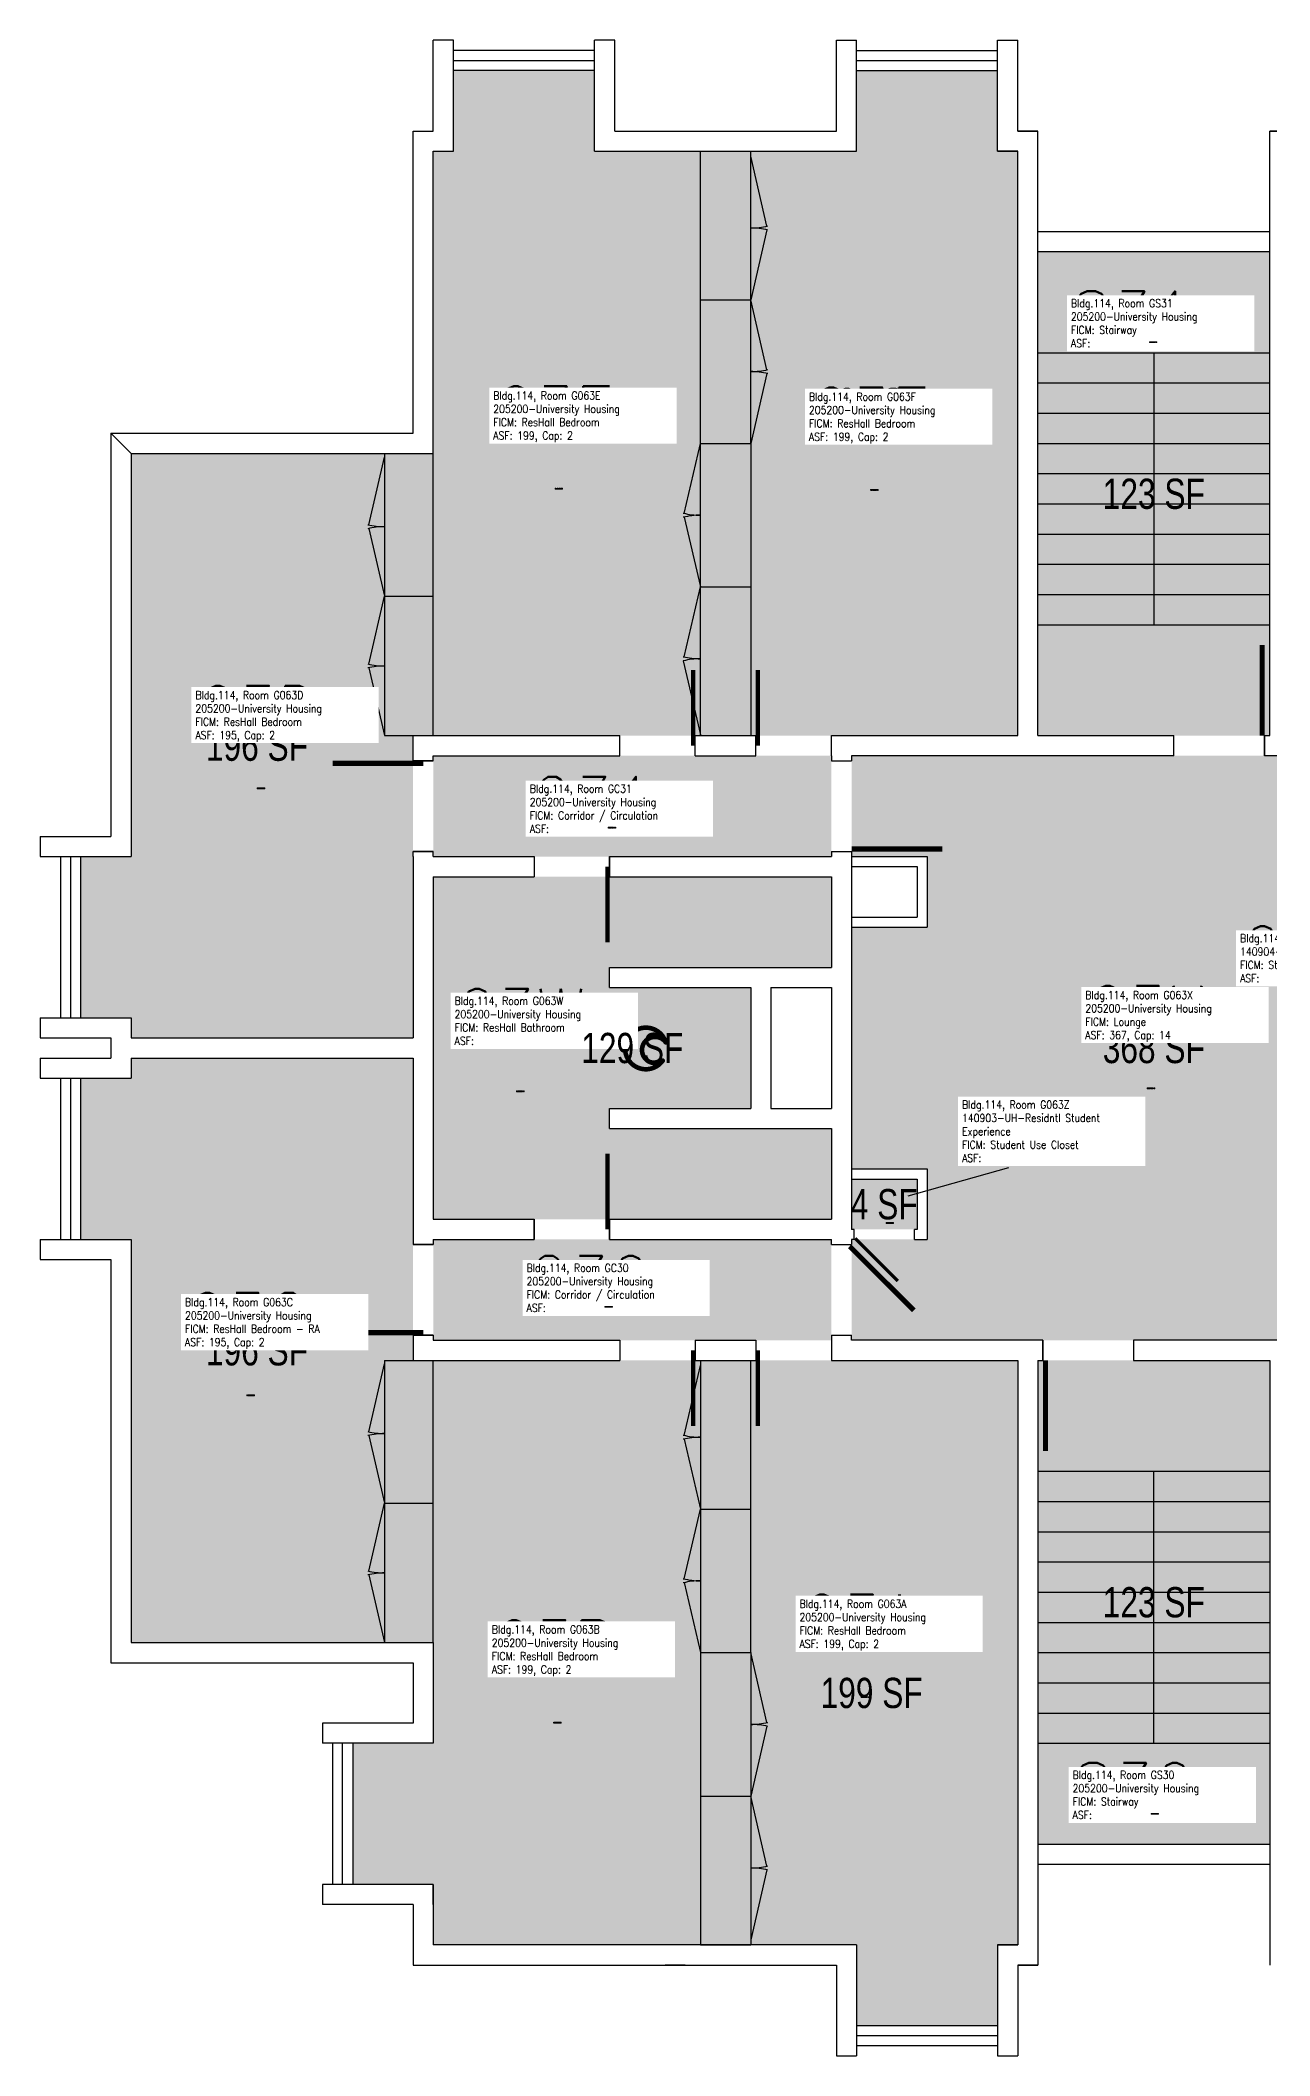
# Model space of a CAD drawing. Header units: inches. Extents: x 0 to 3624, y 0 to 3392.
# Drawn here: x 2740 to 3228, y 2592 to 3392 of the extents above; entities that cross this region are included whole.
import ezdxf
from ezdxf.enums import TextEntityAlignment as Align

# ---------------------------------------------------------------- set-up
doc = ezdxf.new("R2010")
doc.units = ezdxf.units.IN
doc.header["$LTSCALE"] = 10
doc.header["$MEASUREMENT"] = 0
doc.layers.get('0').update_dxf_attribs({"linetype": 'CONTINUOUS'})
for name, color, linetype in [('A-DOOR', 2, 'CONTINUOUS'), ('A-FLOR', 3, 'CONTINUOUS'), ('A-GLAZ', 1, 'CONTINUOUS'), ('A-GLAZ-SILL', 2, 'CONTINUOUS'), ('A-IDEN-ICON', 4, 'CONTINUOUS'), ('A-IDEN-RNUM', 7, 'CONTINUOUS'), ('A-IDEN-SNUM', 4, 'CONTINUOUS'), ('A-IDEN-VNUM', 4, 'CONTINUOUS'), ('A-WALL', 5, 'CONTINUOUS'), ('AREA-TEXT', 3, 'CONTINUOUS'), ('Rooms-Category-Color', 7, 'CONTINUOUS'), ('Rooms-College-Color', 7, 'CONTINUOUS'), ('Rooms-Department-Color', 7, 'CONTINUOUS'), ('Rooms-Division-Color', 7, 'CONTINUOUS'), ('Rooms-Information', 7, 'CONTINUOUS')]:
    doc.layers.add(name, color=color, linetype=linetype)
doc.styles.add('AREA', font='arial.ttf', dxfattribs={"width": 0.75, "height": 12})
doc.styles.add('ROOMSNUMBER', font='txt.shx', dxfattribs={"height": 0.03})
doc.styles.add('ROOMVNUMBER', font='simplex.shx', dxfattribs={"width": 0.85})

# ---------------------------------------------------------------- blocks, each defined once
blk = doc.blocks.new('CPBATH')
at = {"color": 0, "linetype": 'ByBlock', "const_width": 0.0127}
for points in [[(0.0571, 0.0168, 0.861492), (-0.0551, 0, 1)], [(-0.0551, 0, 0.726902), (0.0487, -0.0337, 1)], [(0.0571, 0.0168, 0.729002), (-0.0084, -0.0042, 1)], [(-0.0084, -0.0042, 0.609468), (0.0487, -0.0337, 1)]]:
    blk.add_lwpolyline(points, format="xyb", dxfattribs=at)
at = {"color": 0, "linetype": 'ByBlock', "const_width": 0.00637}
for points in [[(0.0544, 0.0152, 1), (0.0599, 0.0184, 1)], [(0.0459, -0.0353, 1), (0.0515, -0.0321, 1)]]:
    blk.add_lwpolyline(points, format="xyb", close=True, dxfattribs=at)

msp = doc.modelspace()

# ---------------------------------------------------------------- hatches: boundary and pattern name
at = {"layer": 'Rooms-Category-Color', "true_color": 0x728ef3}
for points in [[(2896, 3116), (2896, 3348), (2904, 3348), (2904, 3380), (2960, 3380), (2960, 3348), (3012, 3348), (3012, 3116)], [(3128, 3116), (3128, 3348), (3120, 3348), (3120, 3380), (3064, 3380), (3064, 3348), (3012, 3348), (3012, 3116)], [(2888, 2996), (2888, 3116), (2896, 3116), (2896, 3228), (2776, 3228), (2776, 3068), (2756, 3068), (2756, 3004), (2776, 3004), (2776, 2996)], [(3302, 2944), (3302, 3040), (3272.01, 3040), (3272, 3068), (3302, 3068), (3302, 3108), (3062, 3108), (3062, 3068), (3092, 3068), (3092, 3040), (3062, 3040), (3062, 2944), (3092, 2944), (3092, 2916), (3062, 2916), (3062, 2876), (3302, 2876), (3302, 2914), (3302, 2940), (3276, 2940), (3276, 2916), (3272, 2916), (3272, 2944)], [(2896, 3060), (2896, 2924), (3054, 2924), (3054, 2960), (2966, 2960), (2966, 2968), (3022, 2968), (3022, 3016), (2966, 3016), (2966, 3024), (3054, 3024), (3054, 3060)], [(2888, 2988), (2888, 2868), (2896, 2868), (2896, 2756), (2776, 2756), (2776, 2916), (2756, 2916), (2756, 2980), (2776, 2980), (2776, 2988)], [(3062, 2940), (3062, 2920), (3088, 2920), (3088, 2940)], [(2896, 2868), (2896, 2716), (2864, 2716), (2864, 2660), (2896, 2660), (2896, 2636), (3012, 2636), (3012, 2868)], [(3128, 2868), (3128, 2636), (3120, 2636), (3120, 2604), (3064, 2604), (3064, 2636), (3012, 2636), (3012, 2868)]]:
    msp.add_hatch(color=171, dxfattribs=at).paths.add_polyline_path(points)
at = {"layer": 'Rooms-Category-Color', "true_color": 0xadadad}
for points in [[(3136, 3116), (3228, 3116), (3228, 3308), (3136, 3308)], [(2896, 3068), (2896, 3108), (3054, 3108), (3054, 3068)], [(2896, 2876), (2896, 2916), (3054, 2916), (3054, 2876)], [(3136, 2676), (3228, 2676), (3228, 2868), (3136, 2868)]]:
    msp.add_hatch(color=253, dxfattribs=at).paths.add_polyline_path(points)
at = {"layer": 'Rooms-College-Color', "true_color": 0xadadad}
for points in [[(2896, 3116), (2896, 3348), (2904, 3348), (2904, 3380), (2960, 3380), (2960, 3348), (3012, 3348), (3012, 3116)], [(3128, 3116), (3128, 3348), (3120, 3348), (3120, 3380), (3064, 3380), (3064, 3348), (3012, 3348), (3012, 3116)], [(3136, 3116), (3228, 3116), (3228, 3308), (3136, 3308)], [(2888, 2996), (2888, 3116), (2896, 3116), (2896, 3228), (2776, 3228), (2776, 3068), (2756, 3068), (2756, 3004), (2776, 3004), (2776, 2996)], [(2896, 3068), (2896, 3108), (3054, 3108), (3054, 3068)], [(3302, 2944), (3302, 3040), (3272.01, 3040), (3272, 3068), (3302, 3068), (3302, 3108), (3062, 3108), (3062, 3068), (3092, 3068), (3092, 3040), (3062, 3040), (3062, 2944), (3092, 2944), (3092, 2916), (3062, 2916), (3062, 2876), (3302, 2876), (3302, 2914), (3302, 2940), (3276, 2940), (3276, 2916), (3272, 2916), (3272, 2944)], [(2896, 3060), (2896, 2924), (3054, 2924), (3054, 2960), (2966, 2960), (2966, 2968), (3022, 2968), (3022, 3016), (2966, 3016), (2966, 3024), (3054, 3024), (3054, 3060)], [(2888, 2988), (2888, 2868), (2896, 2868), (2896, 2756), (2776, 2756), (2776, 2916), (2756, 2916), (2756, 2980), (2776, 2980), (2776, 2988)], [(3062, 2940), (3062, 2920), (3088, 2920), (3088, 2940)], [(2896, 2876), (2896, 2916), (3054, 2916), (3054, 2876)], [(2896, 2868), (2896, 2716), (2864, 2716), (2864, 2660), (2896, 2660), (2896, 2636), (3012, 2636), (3012, 2868)], [(3128, 2868), (3128, 2636), (3120, 2636), (3120, 2604), (3064, 2604), (3064, 2636), (3012, 2636), (3012, 2868)], [(3136, 2676), (3228, 2676), (3228, 2868), (3136, 2868)]]:
    msp.add_hatch(color=253, dxfattribs=at).paths.add_polyline_path(points)
at = {"layer": 'Rooms-Department-Color', "true_color": 0x604aed}
for points in [[(2896, 3116), (2896, 3348), (2904, 3348), (2904, 3380), (2960, 3380), (2960, 3348), (3012, 3348), (3012, 3116)], [(3128, 3116), (3128, 3348), (3120, 3348), (3120, 3380), (3064, 3380), (3064, 3348), (3012, 3348), (3012, 3116)], [(2888, 2996), (2888, 3116), (2896, 3116), (2896, 3228), (2776, 3228), (2776, 3068), (2756, 3068), (2756, 3004), (2776, 3004), (2776, 2996)], [(3302, 2944), (3302, 3040), (3272.01, 3040), (3272, 3068), (3302, 3068), (3302, 3108), (3062, 3108), (3062, 3068), (3092, 3068), (3092, 3040), (3062, 3040), (3062, 2944), (3092, 2944), (3092, 2916), (3062, 2916), (3062, 2876), (3302, 2876), (3302, 2914), (3302, 2940), (3276, 2940), (3276, 2916), (3272, 2916), (3272, 2944)], [(2896, 3060), (2896, 2924), (3054, 2924), (3054, 2960), (2966, 2960), (2966, 2968), (3022, 2968), (3022, 3016), (2966, 3016), (2966, 3024), (3054, 3024), (3054, 3060)], [(2888, 2988), (2888, 2868), (2896, 2868), (2896, 2756), (2776, 2756), (2776, 2916), (2756, 2916), (2756, 2980), (2776, 2980), (2776, 2988)], [(3062, 2940), (3062, 2920), (3088, 2920), (3088, 2940)], [(2896, 2868), (2896, 2716), (2864, 2716), (2864, 2660), (2896, 2660), (2896, 2636), (3012, 2636), (3012, 2868)], [(3128, 2868), (3128, 2636), (3120, 2636), (3120, 2604), (3064, 2604), (3064, 2636), (3012, 2636), (3012, 2868)]]:
    msp.add_hatch(color=173, dxfattribs=at).paths.add_polyline_path(points)
at = {"layer": 'Rooms-Department-Color', "true_color": 0xacacac}
for points in [[(3136, 3116), (3228, 3116), (3228, 3308), (3136, 3308)], [(2896, 3068), (2896, 3108), (3054, 3108), (3054, 3068)], [(2896, 2876), (2896, 2916), (3054, 2916), (3054, 2876)], [(3136, 2676), (3228, 2676), (3228, 2868), (3136, 2868)]]:
    msp.add_hatch(color=253, dxfattribs=at).paths.add_polyline_path(points)
at = {"layer": 'Rooms-Division-Color', "true_color": 0x604aed}
for points in [[(2896, 3116), (2896, 3348), (2904, 3348), (2904, 3380), (2960, 3380), (2960, 3348), (3012, 3348), (3012, 3116)], [(3128, 3116), (3128, 3348), (3120, 3348), (3120, 3380), (3064, 3380), (3064, 3348), (3012, 3348), (3012, 3116)], [(2888, 2996), (2888, 3116), (2896, 3116), (2896, 3228), (2776, 3228), (2776, 3068), (2756, 3068), (2756, 3004), (2776, 3004), (2776, 2996)], [(3302, 2944), (3302, 3040), (3272.01, 3040), (3272, 3068), (3302, 3068), (3302, 3108), (3062, 3108), (3062, 3068), (3092, 3068), (3092, 3040), (3062, 3040), (3062, 2944), (3092, 2944), (3092, 2916), (3062, 2916), (3062, 2876), (3302, 2876), (3302, 2914), (3302, 2940), (3276, 2940), (3276, 2916), (3272, 2916), (3272, 2944)], [(2896, 3060), (2896, 2924), (3054, 2924), (3054, 2960), (2966, 2960), (2966, 2968), (3022, 2968), (3022, 3016), (2966, 3016), (2966, 3024), (3054, 3024), (3054, 3060)], [(2888, 2988), (2888, 2868), (2896, 2868), (2896, 2756), (2776, 2756), (2776, 2916), (2756, 2916), (2756, 2980), (2776, 2980), (2776, 2988)], [(3062, 2940), (3062, 2920), (3088, 2920), (3088, 2940)], [(2896, 2868), (2896, 2716), (2864, 2716), (2864, 2660), (2896, 2660), (2896, 2636), (3012, 2636), (3012, 2868)], [(3128, 2868), (3128, 2636), (3120, 2636), (3120, 2604), (3064, 2604), (3064, 2636), (3012, 2636), (3012, 2868)]]:
    msp.add_hatch(color=173, dxfattribs=at).paths.add_polyline_path(points)
at = {"layer": 'Rooms-Division-Color', "true_color": 0xadadad}
for points in [[(3136, 3116), (3228, 3116), (3228, 3308), (3136, 3308)], [(2896, 3068), (2896, 3108), (3054, 3108), (3054, 3068)], [(2896, 2876), (2896, 2916), (3054, 2916), (3054, 2876)], [(3136, 2676), (3228, 2676), (3228, 2868), (3136, 2868)]]:
    msp.add_hatch(color=253, dxfattribs=at).paths.add_polyline_path(points)

# ---------------------------------------------------------------- linework, layer by layer
msp.add_line((2768, 3236), (2776, 3228))
at = {"layer": 'A-DOOR'}
for points in [[(3225, 3116, 2, 2, 0), (3225, 3152, 0, 0, 0.414214), (3190, 3116, 0, 0, 0.814237)], [(2999.17, 3112, 1.67, 1.67, 0), (2999.17, 3142, 0, 0, 0.414214), (2970, 3112, 0, 0, 0.814237)], [(3024.83, 3112, 1.67, 1.67, 0), (3024.83, 3142, 0, 0, -0.414214), (3054, 3112, 0, 0, -0.814237)], [(2892, 3105, 2, 2, 0), (2856, 3105, 0, 0, 0.414214), (2892, 3070, 0, 0, 0.814237)], [(3062, 3071, 2, 2, 0), (3098, 3071, 0, 0, 0.414214), (3062, 3106, 0, 0, 0.814237)], [(2965.17, 3064, 1.67, 1.67, 0), (2965.17, 3034, 0, 0, -0.414214), (2936, 3064, 0, 0, -0.814237)], [(2965.17, 2920, 1.67, 1.67, 0), (2965.17, 2950, 0, 0, 0.414214), (2936, 2920, 0, 0, 0.814237)], [(2892, 2879, 2, 2, 0), (2856, 2879, 0, 0, -0.414214), (2892, 2914, 0, 0, -0.814237)], [(3061.29, 2913.29, 2, 2, 0), (3086.75, 2887.84, 0, 0, -0.195255), (3062, 2877.79, 0, 0, -0.195255)], [(3063.47, 2916.47, 1.33, 1.33, 0), (3080.44, 2899.5, 0, 0, 0.195255), (3087.14, 2916, 0, 0, 0.195255)], [(2999.17, 2872, 1.67, 1.67, 0), (2999.17, 2842, 0, 0, -0.414214), (2970, 2872, 0, 0, -0.814237)], [(3024.83, 2872, 1.67, 1.67, 0), (3024.83, 2842, 0, 0, 0.414214), (3054, 2872, 0, 0, 0.814237)], [(3139, 2868, 2, 2, 0), (3139, 2832, 0, 0, 0.414214), (3174, 2868, 0, 0, 0.814237)]]:
    msp.add_lwpolyline(points, format="xyseb", dxfattribs=at)
at = {"layer": 'A-FLOR'}
for p, q in [((3002, 3348), (3022, 3348)), ((3002, 3232), (3002, 3348)), ((3022, 3232), (3022, 3348)), ((3028.41, 3318.23), (3022, 3346)), ((3028.41, 3316.77), (3022, 3289)), ((3002, 3289), (3022, 3289)), ((3028.41, 3261.23), (3022, 3289)), ((3136, 3268), (3228, 3268)), ((3182, 3268), (3182, 3160)), ((3028.41, 3259.77), (3022, 3232)), ((3136, 3256), (3228, 3256)), ((3136, 3244), (3228, 3244)), ((2870.38, 3199.64), (2876.6, 3226.58)), ((2876.6, 3228), (2896, 3228)), ((2876.6, 3228), (2876.6, 3171.29)), ((2876.6, 3226.58), (2876.6, 3171.29)), ((2896, 3116), (2896, 3228)), ((2995.59, 3204.23), (3002, 3232)), ((3002, 3232), (3022, 3232)), ((3002, 3175), (3002, 3232)), ((3022, 3232), (3022, 3116)), ((3136, 3232), (3228, 3232)), ((3136, 3220), (3228, 3220)), ((2995.59, 3202.77), (3002, 3175)), ((3136, 3208), (3228, 3208)), ((2870.38, 3198.23), (2876.6, 3171.29)), ((3136, 3196), (3228, 3196)), ((3136, 3184), (3228, 3184)), ((2870.38, 3144.35), (2876.6, 3171.29)), ((2876.6, 3171.29), (2896, 3171.29)), ((2876.6, 3171.29), (2876.6, 3116)), ((2995.59, 3147.23), (3002, 3175)), ((3002, 3175), (3022, 3175)), ((3002, 3116), (3002, 3175)), ((3002, 3118), (3002, 3175)), ((3136, 3172), (3228, 3172)), ((3136, 3160), (3228, 3160)), ((2995.23, 3145.68), (3002, 3116.37)), ((2870.38, 3142.94), (2876.6, 3116)), ((2876.6, 3116), (2896, 3116)), ((2870.38, 2839.64), (2876.6, 2866.58)), ((2876.6, 2868), (2896, 2868)), ((2876.6, 2868), (2876.6, 2811.29)), ((2876.6, 2866.58), (2876.6, 2811.29)), ((2896, 2756), (2896, 2868)), ((2995.59, 2838.23), (3002, 2866)), ((3002, 2868), (3002, 2809)), ((3002, 2866), (3002, 2809)), ((3022, 2752), (3022, 2868)), ((2870.38, 2838.23), (2876.6, 2811.29)), ((2995.59, 2836.77), (3002, 2809)), ((3136, 2824), (3228, 2824)), ((3182, 2716), (3182, 2824)), ((2870.38, 2784.35), (2876.6, 2811.29)), ((2876.6, 2811.29), (2896, 2811.29)), ((2876.6, 2811.29), (2876.6, 2756)), ((2995.59, 2781.23), (3002, 2809)), ((3002, 2809), (3022, 2809)), ((3002, 2809), (3002, 2752)), ((3136, 2812), (3228, 2812)), ((3136, 2800), (3228, 2800)), ((3136, 2788), (3228, 2788)), ((2870.38, 2782.94), (2876.6, 2756)), ((2995.59, 2779.77), (3002, 2752)), ((3136, 2776), (3228, 2776)), ((3136, 2764), (3228, 2764)), ((2876.6, 2756), (2896, 2756)), ((3002, 2752), (3022, 2752)), ((3002, 2752), (3002, 2636)), ((3028.41, 2724.23), (3022, 2752)), ((3022, 2752), (3022, 2636)), ((3136, 2752), (3228, 2752)), ((3136, 2740), (3228, 2740)), ((3028.41, 2722.77), (3022, 2695)), ((3136, 2728), (3228, 2728)), ((3136, 2716), (3228, 2716)), ((3002, 2695), (3022, 2695)), ((3028.41, 2667.23), (3022, 2695)), ((3028.41, 2665.77), (3022, 2638)), ((3002, 2636), (3022, 2636))]:
    msp.add_line(p, q, dxfattribs=at)
for centre, radius, start, end in [((3022, 3346), 28.5, 270, 283.7374), ((3022, 3289), 28.5, 76.2626, 90), ((3022, 3289), 28.5, 270, 283.7374), ((3022, 3232), 28.5, 76.2626, 90), ((3002, 3232), 28.5, 256.2626, 270), ((3002, 3175), 28.5, 90, 103.7374), ((2876.6, 3226.58), 27.64, 256.2626, 270), ((2876.6, 3171.29), 27.64, 90, 103.7374), ((2876.6, 3171.29), 27.64, 256.2626, 270), ((3002, 3175), 28.5, 256.2626, 270), ((3002, 3118), 28.5, 90, 103.7374), ((2876.6, 3116), 27.64, 90, 103.7374), ((2876.6, 2866.58), 27.64, 256.2626, 270), ((2876.6, 2811.29), 27.64, 90, 103.7374), ((3002, 2866), 28.5, 256.2626, 270), ((3002, 2809), 28.5, 90, 103.7374), ((2876.6, 2811.29), 27.64, 256.2626, 270), ((2876.6, 2756), 27.64, 90, 103.7374), ((3002, 2809), 28.5, 256.2626, 270), ((3002, 2752), 28.5, 90, 103.7374), ((3022, 2752), 28.5, 270, 283.7374), ((3022, 2695), 28.5, 76.2626, 90), ((3022, 2695), 28.5, 270, 283.7374), ((3022, 2638), 28.5, 76.2626, 90)]:
    msp.add_arc(centre, radius, start, end, dxfattribs=at)
at = {"layer": 'A-GLAZ'}
for p, q in [((2904, 3384), (2960, 3384)), ((3064, 3384), (3120, 3384)), ((2752, 3068), (2752, 3004)), ((2752, 2980), (2752, 2916)), ((2860, 2660), (2860, 2716)), ((3064, 2600), (3120, 2600))]:
    msp.add_line(p, q, dxfattribs=at)
at = {"layer": 'A-GLAZ-SILL'}
for p, q in [((2960, 3388), (2904, 3388)), ((3064, 3388), (3120, 3388)), ((2960, 3380), (2904, 3380)), ((3064, 3380), (3120, 3380)), ((2748, 3068), (2748, 3004)), ((2756, 3068), (2756, 3004)), ((2748, 2980), (2748, 2916)), ((2756, 2980), (2756, 2916)), ((2856, 2716), (2856, 2660)), ((2864, 2716), (2864, 2660)), ((3064, 2604), (3120, 2604)), ((3064, 2596), (3120, 2596))]:
    msp.add_line(p, q, dxfattribs=at)
at = {"layer": 'A-IDEN-VNUM'}
msp.add_lwpolyline([(3124.27, 2944.43), (3084.3, 2933.21)], dxfattribs=at)
at = {"layer": 'A-WALL'}
for p, q in [((2896, 3356), (2896, 3392)), ((2904, 3392), (2896, 3392)), ((2904, 3348), (2904, 3392)), ((2960, 3348), (2960, 3392)), ((2968, 3392), (2960, 3392)), ((2968, 3356), (2968, 3392)), ((3056, 3356), (3056, 3392)), ((3056, 3392), (3064, 3392)), ((3064, 3348), (3064, 3392)), ((3120, 3348), (3120, 3392)), ((3120, 3392), (3128, 3392)), ((3128, 3356), (3128, 3392)), ((2888, 3236), (2888, 3356)), ((2888, 3356), (2896, 3356)), ((2968, 3356), (3056, 3356)), ((3136, 3356), (3128, 3356)), ((3128, 3356), (3136, 3356)), ((3136, 3356), (3128, 3356)), ((3128, 3356), (3136, 3356)), ((3136, 3116), (3136, 3356)), ((3228, 3116), (3228, 3356)), ((3228, 3356), (3236, 3356)), ((3236, 3356), (3228, 3356)), ((3228, 3356), (3236, 3356)), ((3236, 3356), (3228, 3356)), ((2896, 3228), (2896, 3348)), ((2896, 3348), (2904, 3348)), ((2960, 3348), (3064, 3348)), ((3128, 3348), (3120, 3348)), ((3120, 3348), (3128, 3348)), ((3128, 3348), (3120, 3348)), ((3120, 3348), (3128, 3348)), ((3128, 3116), (3128, 3348)), ((3228, 3316), (3136, 3316)), ((3228, 3308), (3136, 3308)), ((2768, 3236), (2768, 3076)), ((2768, 3236), (2888, 3236)), ((2776, 3228), (2776, 3068)), ((2776, 3228), (2896, 3228)), ((2888, 3108), (2888, 3116)), ((2888, 3116), (2970, 3116)), ((2970, 3108), (2970, 3116)), ((2970, 3108), (2970, 3116)), ((3000, 3116), (3024, 3116)), ((3000, 3108), (3000, 3116)), ((3000, 3108), (3000, 3116)), ((3024, 3108), (3024, 3116)), ((3024, 3108), (3024, 3116)), ((3054, 3116), (3128, 3116)), ((3054, 3108), (3054, 3116)), ((3054, 3108), (3054, 3116)), ((3136, 3116), (3190, 3116)), ((3190, 3108), (3190, 3116)), ((3226, 3116), (3226, 3108)), ((3226, 3108), (3226, 3116)), ((3226, 3116), (3228, 3116)), ((2888, 3106), (2888, 3108)), ((2888, 3106), (2896, 3106)), ((2896, 3106), (2888, 3106)), ((2896, 3108), (2970, 3108)), ((2896, 3106), (2896, 3108)), ((3000, 3108), (3024, 3108)), ((3054, 3108), (3054, 3106)), ((3054, 3106), (3062, 3106)), ((3062, 3108), (3062, 3106)), ((3190, 3108), (3062, 3108)), ((3302, 3108), (3226, 3108)), ((2740, 3076), (2768, 3076)), ((2740, 3076), (2740, 3068)), ((2740, 3068), (2776, 3068)), ((2888, 3070), (2896, 3070)), ((2888, 3068), (2888, 3070)), ((2896, 3070), (2888, 3070)), ((2888, 3068), (2888, 2996)), ((2896, 3068), (2896, 3070)), ((2896, 3068), (2936, 3068)), ((2936, 3068), (2936, 3060)), ((2936, 3068), (2936, 3060)), ((2966, 3068), (3054, 3068)), ((2966, 3060), (2966, 3068)), ((2966, 3068), (2966, 3060)), ((3054, 3070), (3054, 3068)), ((3054, 3070), (3062, 3070)), ((3062, 3070), (3062, 2920)), ((3062, 3068), (3092, 3068)), ((3092, 3068), (3092, 3040)), ((2896, 3060), (2896, 2924)), ((2896, 3060), (2936, 3060)), ((2966, 3060), (3054, 3060)), ((3054, 3060), (3054, 3024)), ((3062, 3064), (3088, 3064)), ((3088, 3064), (3088, 3044)), ((3062, 3044), (3088, 3044)), ((3062, 3040), (3092, 3040)), ((2966, 3024), (3054, 3024)), ((2966, 3016), (2966, 3024)), ((2966, 3016), (3022, 3016)), ((3022, 3016), (3022, 2968)), ((3030, 3016), (3030, 2968)), ((3030, 3016), (3054, 3016)), ((3054, 3016), (3054, 2968)), ((2740, 3004), (2740, 2996)), ((2740, 3004), (2776, 3004)), ((2776, 3004), (2776, 2996)), ((2740, 2996), (2768, 2996)), ((2768, 2996), (2768, 2988)), ((2776, 2996), (2888, 2996)), ((2740, 2988), (2768, 2988)), ((2740, 2988), (2740, 2980)), ((2776, 2988), (2888, 2988)), ((2776, 2988), (2776, 2980)), ((2888, 2988), (2888, 2916)), ((2740, 2980), (2776, 2980)), ((2966, 2968), (3022, 2968)), ((2966, 2960), (2966, 2968)), ((3030, 2968), (3054, 2968)), ((2966, 2960), (3054, 2960)), ((3054, 2960), (3054, 2924)), ((3062, 2944), (3092, 2944)), ((3062, 2940), (3088, 2940)), ((3088, 2940), (3088, 2920)), ((3092, 2944), (3092, 2916)), ((2896, 2924), (2936, 2924)), ((2936, 2924), (2936, 2916)), ((2936, 2916), (2936, 2924)), ((2966, 2924), (3054, 2924)), ((2966, 2924), (2966, 2916)), ((2966, 2916), (2966, 2924)), ((2740, 2916), (2776, 2916)), ((2740, 2916), (2740, 2908)), ((2776, 2916), (2776, 2756)), ((2888, 2916), (2888, 2914)), ((2888, 2914), (2896, 2914)), ((2896, 2914), (2888, 2914)), ((2896, 2916), (2936, 2916)), ((2896, 2916), (2896, 2914)), ((2966, 2916), (3054, 2916)), ((3054, 2914), (3054, 2916)), ((3054, 2914), (3062, 2914)), ((3063, 2920), (3062, 2920)), ((3063, 2916), (3062, 2916)), ((3062, 2916), (3062, 2914)), ((3063, 2916), (3063, 2920)), ((3087, 2916), (3087, 2920)), ((3088, 2920), (3087, 2920)), ((3087, 2916), (3092, 2916)), ((2740, 2908), (2768, 2908)), ((2768, 2908), (2768, 2748)), ((2888, 2878), (2896, 2878)), ((2888, 2878), (2888, 2876)), ((2896, 2878), (2888, 2878)), ((2888, 2876), (2888, 2868)), ((2896, 2878), (2896, 2876)), ((2896, 2876), (2970, 2876)), ((2970, 2876), (2970, 2868)), ((2970, 2876), (2970, 2868)), ((3000, 2876), (3000, 2868)), ((3000, 2876), (3024, 2876)), ((3000, 2876), (3000, 2868)), ((3024, 2876), (3024, 2868)), ((3024, 2876), (3024, 2868)), ((3054, 2878), (3054, 2868)), ((3054, 2878), (3062, 2878)), ((3054, 2876), (3054, 2868)), ((3062, 2876), (3062, 2878)), ((3138, 2876), (3062, 2876)), ((3138, 2868), (3138, 2876)), ((3138, 2876), (3138, 2868)), ((3302, 2876), (3174, 2876)), ((3174, 2876), (3174, 2868)), ((2888, 2868), (2970, 2868)), ((3000, 2868), (3024, 2868)), ((3054, 2868), (3128, 2868)), ((3128, 2868), (3128, 2636)), ((3136, 2868), (3138, 2868)), ((3136, 2868), (3136, 2628)), ((3174, 2868), (3228, 2868)), ((3228, 2868), (3228, 2628)), ((2776, 2756), (2896, 2756)), ((2896, 2756), (2896, 2716)), ((2896, 2756), (2896, 2728)), ((2768, 2748), (2888, 2748)), ((2888, 2748), (2888, 2724)), ((2888, 2748), (2888, 2736)), ((2888, 2724), (2852, 2724)), ((2852, 2724), (2852, 2716)), ((2896, 2716), (2852, 2716)), ((3136, 2676), (3228, 2676)), ((3136, 2668), (3228, 2668)), ((2896, 2660), (2852, 2660)), ((2852, 2660), (2852, 2652)), ((2896, 2660), (2896, 2636)), ((2896, 2652), (2896, 2660)), ((2896, 2660), (2896, 2636)), ((2888, 2652), (2852, 2652)), ((2888, 2652), (2888, 2628)), ((2888, 2652), (2888, 2628)), ((3064, 2636), (2896, 2636)), ((3064, 2636), (3064, 2592)), ((3128, 2636), (3120, 2636)), ((3120, 2636), (3128, 2636)), ((3128, 2636), (3120, 2636)), ((3120, 2636), (3120, 2592)), ((2888, 2628), (3056, 2628)), ((2996, 2628, -0.04), (2988, 2628, -0.04)), ((3056, 2628), (3056, 2592)), ((3136, 2628), (3128, 2628)), ((3128, 2628), (3136, 2628)), ((3136, 2628), (3128, 2628)), ((3128, 2628), (3128, 2592)), ((3056, 2592), (3064, 2592)), ((3120, 2592), (3128, 2592))]:
    msp.add_line(p, q, dxfattribs=at)

# ---------------------------------------------------------------- block references
at = {"layer": 'A-IDEN-ICON', "xscale": 144, "yscale": 144, "zscale": 144}
msp.add_blockref('CPBATH', (2980.05, 2991.82), dxfattribs=at)

# ---------------------------------------------------------------- texts
at = {"layer": 'A-IDEN-RNUM', "style": 'ROOMSNUMBER'}
for s, p in [('0S31-00', (3180.18, 3271.98)), ('0063-E0', (2944.28, 3213.8)), ('0063-F0', (3069.56, 3213.34)), ('0063-D0', (2826.05, 3094.89)), ('0C31-00', (2965.36, 3079.3)), ('0063-X0', (3179.31, 2975.84)), ('0063-W0', (2928.93, 2974.59)), ('0063-Z0', (3075.67, 2922.38)), ('0C30-00', (2964.07, 2889.07)), ('0063-C0', (2821.91, 2853.93)), ('0063-A0', (3065.83, 2734.17)), ('0063-B0', (2943.69, 2724.01)), ('0S30-00', (3180.84, 2687.82))]:
    msp.add_text(s, height=0.36, dxfattribs=at).set_placement(p)
at = {"layer": 'A-IDEN-SNUM', "style": 'ROOMSNUMBER'}
for s, p in [('1140GS3100', (3180.18, 3271.98)), ('1140G063E0', (2944.28, 3213.8)), ('1140G063F0', (3069.56, 3213.34)), ('1140G063D0', (2826.05, 3094.89)), ('1140GC3100', (2965.36, 3079.3)), ('1140G063X0', (3179.31, 2975.84)), ('1140G063W0', (2928.93, 2974.59)), ('1140G063Z0', (3075.67, 2922.38)), ('1140GC3000', (2964.07, 2889.07)), ('1140G063C0', (2821.91, 2853.93)), ('1140G063A0', (3065.83, 2734.17)), ('1140G063B0', (2943.69, 2724.01)), ('1140GS3000', (3180.84, 2687.82))]:
    msp.add_text(s, height=0.36, dxfattribs=at).set_placement(p)
at = {"layer": 'A-IDEN-VNUM', "style": 'ROOMVNUMBER', "width": 0.85}
for s, p in [('S31', (3149.11, 3270.14)), ('63E', (2919.81, 3232.46)), ('63F', (3045.09, 3232)), ('63D', (2801.58, 3113.54)), ('C31', (2934.29, 3077.45)), ('63U', (3216.24, 3018.08)), ('63X', (3154.83, 2994.49)), ('63W', (2904.46, 2993.25)), ('63Z', (3105.88, 2946.74)), ('C30', (2933.01, 2887.23)), ('63C', (2797.44, 2872.58)), ('63A', (3041.36, 2752.83)), ('63B', (2919.22, 2742.66)), ('S30', (3149.77, 2685.97))]:
    msp.add_text(s, height=22.238, dxfattribs=at).set_placement(p)
at = {"layer": 'AREA-TEXT', "style": 'AREA', "width": 0.75}
for s, p in [('199 SF', (2954, 3248)), ('199 SF', (3070, 3248)), ('123 SF', (3182, 3212)), ('196 SF', (2826, 3112)), ('44 SF', (2975, 3088)), ('129 SF', (2975, 2992)), ('368 SF', (3182, 2992)), ('4 SF', (3075, 2930)), ('44 SF', (2975, 2896)), ('196 SF', (2826, 2872)), ('123 SF', (3182, 2772)), ('199 SF', (2938, 2752)), ('199 SF', (3070, 2736))]:
    msp.add_text(s, height=12, dxfattribs=at).set_placement(p, align=Align.MIDDLE_CENTER)

# ---------------------------------------------------------------- next in the draw order: texts
at = {"layer": 'Rooms-Information', "char_height": 3.1768, "width": 71.1604, "attachment_point": 7, "style": 'ROOMVNUMBER', "bg_fill": 3, "box_fill_scale": 1.5, "bg_fill_color": 256, "bg_fill_true_color": 13158600, "bg_fill_transparency": 0}
for s, insert in [('Bldg.114, Room GS31^M^J205200-University Housing^M^JFICM: Stairway^M^JASF: ', (3149.11, 3270.14)), ('Bldg.114, Room G063E^M^J205200-University Housing^M^JFICM: ResHall Bedroom^M^JASF: 199, Cap: 2', (2919.81, 3232.46)), ('Bldg.114, Room G063F^M^J205200-University Housing^M^JFICM: ResHall Bedroom^M^JASF: 199, Cap: 2', (3045.09, 3232)), ('Bldg.114, Room G063D^M^J205200-University Housing^M^JFICM: ResHall Bedroom^M^JASF: 195, Cap: 2', (2801.58, 3113.54)), ('Bldg.114, Room GC31^M^J205200-University Housing^M^JFICM: Corridor / Circulation^M^JASF: ', (2934.29, 3077.45)), ('Bldg.114, Room G063X^M^J205200-University Housing^M^JFICM: Lounge^M^JASF: 367, Cap: 14', (3154.83, 2994.49)), ('Bldg.114, Room G063W^M^J205200-University Housing^M^JFICM: ResHall Bathroom^M^JASF: ', (2904.46, 2993.25)), ('Bldg.114, Room G063Z^M^J140903-UH-Residntl Student Experience^M^JFICM: Student Use Closet^M^JASF: ', (3105.88, 2946.74)), ('Bldg.114, Room GC30^M^J205200-University Housing^M^JFICM: Corridor / Circulation^M^JASF: ', (2933.01, 2887.23)), ('Bldg.114, Room G063C^M^J205200-University Housing^M^JFICM: ResHall Bedroom - RA^M^JASF: 195, Cap: 2', (2797.44, 2872.58)), ('Bldg.114, Room G063A^M^J205200-University Housing^M^JFICM: ResHall Bedroom^M^JASF: 199, Cap: 2', (3041.36, 2752.83)), ('Bldg.114, Room G063B^M^J205200-University Housing^M^JFICM: ResHall Bedroom^M^JASF: 199, Cap: 2', (2919.22, 2742.66)), ('Bldg.114, Room GS30^M^J205200-University Housing^M^JFICM: Stairway^M^JASF: ', (3149.77, 2685.97))]:
    msp.add_mtext(s, dxfattribs=dict(at, insert=insert))

# ---------------------------------------------------------------- next in the draw order: texts
at = {"layer": 'Rooms-Information', "insert": (3216.24, 3018.08), "char_height": 3.1768, "width": 71.1604, "attachment_point": 7, "style": 'ROOMVNUMBER', "bg_fill": 3, "box_fill_scale": 1.5, "bg_fill_color": 256, "bg_fill_true_color": 13158600, "bg_fill_transparency": 0}
msp.add_mtext('Bldg.114, Room G063U^M^J140904-UH-Custodial Operations^M^JFICM: Storage Closet^M^JASF: ', dxfattribs=at)

doc.saveas('drawing.dxf')
